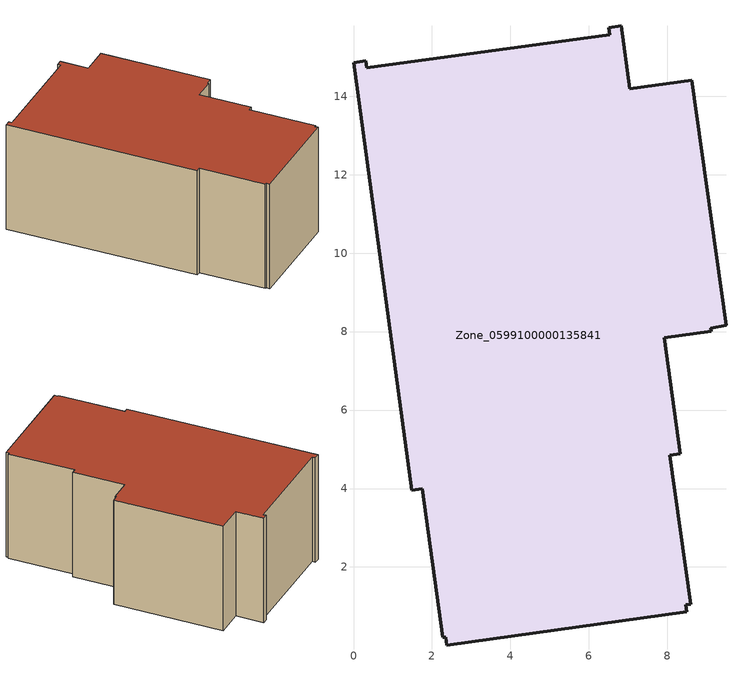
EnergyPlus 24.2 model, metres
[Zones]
Zone_0599100000135841
 floor ground (C_G): 2.38,0.01 2.35,0.21 2.28,0.2 1.76,3.99 1.49,3.95 0,14.86 0.32,14.9 0.34,14.72 6.53,15.57 6.5,15.74 6.82,15.79 7.04,14.19 8.62,14.41 9.49,8.16 9.11,8.09 9.12,8.01 7.92,7.85 8.33,4.88 8.06,4.84 8.59,1.05 8.47,1.03 8.49,0.85 z0
 wall outside (C_F): 0,14.86 1.49,3.95 1.76,3.99 2.28,0.2 2.35,0.21 2.38,0.01 8.49,0.85 8.47,1.03 8.59,1.05 8.06,4.84 8.33,4.88 7.92,7.85 9.12,8.01 9.11,8.09 9.49,8.16 8.62,14.41 7.04,14.19 6.82,15.79 6.5,15.74 6.53,15.57 0.34,14.72 0.32,14.9 0,14.86 z0:6.46
 roof outside (C_R): 2.35,0.21 2.38,0.01 8.49,0.85 8.47,1.03 8.59,1.05 8.06,4.84 8.33,4.88 7.92,7.85 9.12,8.01 9.11,8.09 9.49,8.16 8.62,14.41 7.04,14.19 6.82,15.79 6.5,15.74 6.53,15.57 0.34,14.72 0.32,14.9 0,14.86 1.49,3.95 1.76,3.99 2.28,0.2 z6.46
[BUILDING]
Pand.0599100000135841: North Axis=0; Terrain=City; Loads Convergence Tolerance Value=0.04; Temperature Convergence Tolerance Value=0.4; Solar Distribution=FullExterior; Maximum Number of Warmup Days=25; Minimum Number of Warmup Days=1
[Site:Location]
Rotterdam.The.Hague.AP_ZH_NLD Design_Conditions: Latitude=51.96; Longitude=4.45; Time Zone=1; Elevation=-4.5
[SITE:GROUNDTEMPERATURE:BUILDINGSURFACE]
18, 18, 18, 18, 18, 18, 18, 18, 18, 18, 18, 18
[MATERIAL] Thermal Absorptance=0.9; Solar Absorptance=0.7; Visible Absorptance=0.7
Name | Roughness | Thickness | Conductivity | Density | Specific Heat
G.D.1965 | MediumSmooth | 0.15 | 1 | 540 | 1210
F.D.1965 | Rough | 0.3 | 0.857143 | 1920 | 840
R.D.1965 | MediumRough | 0.2 | 0.08 | 1500 | 1000
[CONSTRUCTION]
C_G: G.D.1965
C_F: F.D.1965
C_R: R.D.1965
[ZONE]
Zone_0599100000135841: Type=1; Multiplier=1; Ceiling Height=Autocalculate; Volume=Autocalculate; Floor Area=autocalculate; Part of Total Floor Area=Yes
[ZONEINFILTRATION:DESIGNFLOWRATE]
Infil_Zone_0599100000135841: Zone or ZoneList or Space or SpaceList=Zone_0599100000135841; Schedule=AlwaysOn; Design Flow Rate Calculation Method=Flow/Area; Flow Rate per Floor Area=0.0042; Constant Term Coefficient=1; Temperature Term Coefficient=0; Velocity Term Coefficient=0; Velocity Squared Term Coefficient=0
[HVACTEMPLATE:ZONE:IDEALLOADSAIRSYSTEM]
Zone_0599100000135841: Maximum Heating Supply Air Temperature=50; Minimum Cooling Supply Air Temperature=13; Maximum Heating Supply Air Humidity Ratio=0.0156; Minimum Cooling Supply Air Humidity Ratio=0.0077; Heating Limit=NoLimit; Cooling Limit=NoLimit; Dehumidification Control Type=ConstantSensibleHeatRatio; Cooling Sensible Heat Ratio=0.7; Dehumidification Setpoint=60; Humidification Control Type=None; Humidification Setpoint=30; Outdoor Air Method=None; Outdoor Air Flow Rate per Person=0.00944; Outdoor Air Flow Rate per Zone Floor Area=0; Outdoor Air Flow Rate per Zone=0; Demand Controlled Ventilation Type=None; Outdoor Air Economizer Type=NoEconomizer; Heat Recovery Type=None; Sensible Heat Recovery Effectiveness=0.7; Latent Heat Recovery Effectiveness=0.65
[ZONECONTROL:THERMOSTAT]
ThermostatControl_Zone_0599100000135841: Zone or ZoneList=Zone_0599100000135841; Control Type Schedule=DualSetpointControlType; Control 1=Thermostat_Zone_0599100000135841; Temperature Difference Between Cutout And Setpoint=0
[THERMOSTATSETPOINT:DUALSETPOINT]
Thermostat_Zone_0599100000135841: Heating Setpoint Temperature Schedule=HeatingSetpoint_Zone_0599100000135841; Cooling Setpoint Temperature Schedule=CoolingSetpoint_Zone_0599100000135841
[SCHEDULE:COMPACT]
HeatingSetpoint_Zone_0599100000135841: Through: 12/31, For: AllDays, Until: 24:00, 21
CoolingSetpoint_Zone_0599100000135841: Through: 12/31, For: AllDays, Until: 24:00, 24
DualSetpointControlType: Through: 12/31, For: AllDays, Until: 24:00, 4
AlwaysOn: Through: 12/31, For: AllDays, Until: 24:00, 1
